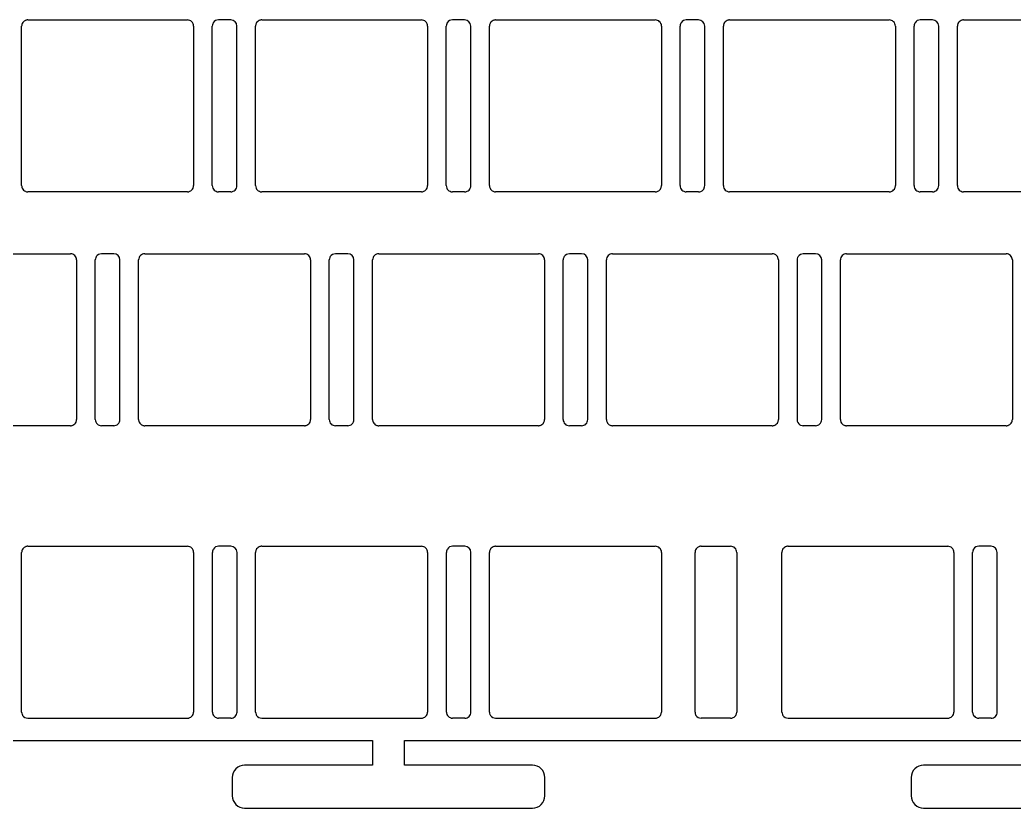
# Model space of a CAD drawing. Header units: millimetres. Extents: x -167 to 146, y -50 to 78.
# Drawn here: x -13 to 68, y -50 to 14.2 of the extents above; entities that cross this region are included whole.
import ezdxf

# ---------------------------------------------------------------- set-up
doc = ezdxf.new("R2010")
doc.units = ezdxf.units.MM
doc.layers.get('0').update_dxf_attribs({"linetype": 'CONTINUOUS'})

msp = doc.modelspace()

# ---------------------------------------------------------------- linework, layer by layer
for p, q in [((-12.327, 14.153), (0.673, 14.153)), ((1.027, 14.006), (1.027, 14.006)), ((6.723, 14.153), (19.723, 14.153)), ((20.077, 14.006), (20.077, 14.006)), ((25.773, 14.153), (38.773, 14.153)), ((39.127, 14.006), (39.127, 14.006)), ((44.823, 14.153), (57.823, 14.153)), ((58.177, 14.006), (58.177, 14.006)), ((63.873, 14.153), (76.873, 14.153)), ((-12.827, 0.653), (-12.827, 13.653)), ((1.173, 13.653), (1.173, 0.653)), ((2.698, 0.653), (2.698, 13.653)), ((4.698, 0.653), (4.698, 13.653)), ((6.223, 0.653), (6.223, 13.653)), ((20.223, 13.653), (20.223, 0.653)), ((21.748, 0.653), (21.748, 13.653)), ((23.748, 0.653), (23.748, 13.653)), ((25.273, 0.653), (25.273, 13.653)), ((39.273, 13.653), (39.273, 0.653)), ((40.798, 0.653), (40.798, 13.653)), ((42.798, 0.653), (42.798, 13.653)), ((44.323, 0.653), (44.323, 13.653)), ((58.323, 13.653), (58.323, 0.653)), ((59.848, 0.653), (59.848, 13.653)), ((61.848, 0.653), (61.848, 13.653)), ((63.373, 0.653), (63.373, 13.653)), ((0.673, 0.153), (-12.327, 0.153)), ((4.198, 0.153), (3.198, 0.153)), ((19.723, 0.153), (6.723, 0.153)), ((23.248, 0.153), (22.248, 0.153)), ((38.773, 0.153), (25.773, 0.153)), ((42.298, 0.153), (41.298, 0.153)), ((57.823, 0.153), (44.823, 0.153)), ((61.348, 0.153), (60.348, 0.153)), ((76.873, 0.153), (63.873, 0.153)), ((-21.852, -4.897), (-8.852, -4.897)), ((-8.498, -5.044), (-8.498, -5.044)), ((-8.352, -5.397), (-8.352, -18.397)), ((-6.827, -18.397), (-6.827, -5.397)), ((-4.827, -18.397), (-4.827, -5.397)), ((-3.302, -18.397), (-3.302, -5.397)), ((-2.802, -4.897), (10.198, -4.897)), ((10.552, -5.044), (10.552, -5.044)), ((10.698, -5.397), (10.698, -18.397)), ((12.223, -18.397), (12.223, -5.397)), ((14.223, -18.397), (14.223, -5.397)), ((15.748, -18.397), (15.748, -5.397)), ((16.248, -4.897), (29.248, -4.897)), ((29.602, -5.044), (29.602, -5.044)), ((29.748, -5.397), (29.748, -18.397)), ((31.273, -18.397), (31.273, -5.397)), ((33.273, -18.397), (33.273, -5.397)), ((34.798, -18.397), (34.798, -5.397)), ((35.298, -4.897), (48.298, -4.897)), ((48.652, -5.044), (48.652, -5.044)), ((48.798, -5.397), (48.798, -18.397)), ((50.323, -5.397), (50.323, -18.397)), ((52.323, -18.397), (52.323, -5.397)), ((53.848, -18.397), (53.848, -5.397)), ((54.348, -4.897), (67.348, -4.897)), ((67.702, -5.044), (67.702, -5.044)), ((67.848, -5.397), (67.848, -18.397)), ((-8.852, -18.897), (-21.852, -18.897)), ((-5.327, -18.897), (-6.327, -18.897)), ((10.198, -18.897), (-2.802, -18.897)), ((13.723, -18.897), (12.723, -18.897)), ((29.248, -18.897), (16.248, -18.897)), ((32.773, -18.897), (31.773, -18.897)), ((48.298, -18.897), (35.298, -18.897)), ((51.823, -18.897), (50.823, -18.897)), ((67.348, -18.897), (54.348, -18.897)), ((-12.327, -28.71), (0.673, -28.71)), ((1.027, -28.856), (1.027, -28.857)), ((6.723, -28.71), (19.723, -28.71)), ((20.077, -28.856), (20.077, -28.857)), ((25.773, -28.71), (38.773, -28.71)), ((39.127, -28.856), (39.127, -28.857)), ((42.507, -28.71), (44.907, -28.71)), ((49.586, -28.71), (62.586, -28.71)), ((62.939, -28.856), (62.939, -28.857)), ((-12.827, -42.21), (-12.827, -29.21)), ((1.173, -29.21), (1.173, -42.21)), ((2.711, -42.21), (2.711, -29.21)), ((4.711, -42.21), (4.711, -29.21)), ((6.223, -42.21), (6.223, -29.21)), ((20.223, -29.21), (20.223, -42.21)), ((21.761, -42.21), (21.761, -29.21)), ((23.761, -42.21), (23.761, -29.21)), ((25.273, -42.21), (25.273, -29.21)), ((39.273, -29.21), (39.273, -42.21)), ((42.007, -42.21), (42.007, -29.21)), ((45.407, -29.21), (45.407, -42.21)), ((49.086, -42.21), (49.086, -29.21)), ((63.086, -29.21), (63.086, -42.21)), ((64.611, -42.21), (64.611, -29.21)), ((66.611, -42.21), (66.611, -29.21)), ((-12.327, -42.71), (0.673, -42.71)), ((-12.327, -42.71), (-12.327, -42.71)), ((4.211, -42.71), (3.211, -42.71)), ((6.723, -42.71), (19.723, -42.71)), ((6.723, -42.71), (6.723, -42.71)), ((23.261, -42.71), (22.261, -42.71)), ((25.773, -42.71), (38.773, -42.71)), ((25.773, -42.71), (25.773, -42.71)), ((44.907, -42.71), (42.507, -42.71)), ((49.586, -42.71), (62.586, -42.71)), ((49.586, -42.71), (49.586, -42.71)), ((66.111, -42.71), (65.111, -42.71))]:
    msp.add_line(p, q)
for points in [[(-36.932, -44.536), (15.753, -44.536), (15.753, -46.536), (5.329, -46.536, 0.414214), (4.329, -47.536), (4.329, -49.036, 0.414214), (5.329, -50.036), (28.776, -50.036, 0.414214), (29.776, -49.036), (29.776, -47.536, 0.414214), (28.776, -46.536), (18.353, -46.536), (18.353, -44.536), (71.037, -44.536)], [(71.037, -46.536), (60.614, -46.536, 0.414214), (59.614, -47.536), (59.614, -49.036, 0.414214), (60.614, -50.036), (84.061, -50.036, 0.414214)]]:
    msp.add_lwpolyline(points, format="xyb")
for centre, radius, start, end in [((0.672, 13.652), 0.502, 22.54072, 44.92649), ((0.672, 13.652), 0.502, 21.66453, 22.54072), ((0.673, 13.653), 0.5, -0.00032, 21.6202), ((3.198, 13.653), 0.5, 158.06712, 179.9984), ((3.198, 13.653), 0.5, 157.49865, 158.06712), ((3.2, 13.651), 0.502, 147.16152, 157.46929), ((3.198, 13.653), 0.5, 89.99853, 147.12714), ((3.2, 13.651), 0.502, 147.15012, 147.16152), ((3.198, 13.653), 0.5, 89.98707, 89.99853), ((4.198, 13.653), 0.5, -0.00208, 89.99705), ((19.722, 13.652), 0.502, 22.54044, 44.92659), ((19.722, 13.652), 0.502, 21.70716, 22.54044), ((19.723, 13.653), 0.5, -0.00005, 21.66354), ((22.247, 13.653), 0.499, 157.48173, 180.01857), ((22.25, 13.651), 0.502, 147.16153, 157.46929), ((22.248, 13.653), 0.5, 89.99853, 147.12714), ((22.25, 13.651), 0.502, 147.15012, 147.16153), ((22.248, 13.653), 0.5, 89.98707, 89.99853), ((23.248, 13.653), 0.5, -0.00208, 89.99705), ((38.772, 13.652), 0.502, 22.54044, 44.92659), ((38.772, 13.652), 0.502, 21.70716, 22.54044), ((38.773, 13.653), 0.5, -0.00005, 21.66354), ((41.297, 13.653), 0.499, 157.48173, 180.01857), ((41.3, 13.651), 0.502, 147.16153, 157.46929), ((41.298, 13.653), 0.5, 89.99853, 147.12714), ((41.3, 13.651), 0.502, 147.15012, 147.16153), ((41.298, 13.653), 0.5, 89.98707, 89.99853), ((42.298, 13.653), 0.5, -0.00208, 89.99705), ((57.822, 13.652), 0.502, 22.54044, 44.92659), ((57.822, 13.652), 0.502, 21.70716, 22.54044), ((57.823, 13.653), 0.5, -0.00005, 21.66354), ((60.347, 13.653), 0.499, 157.48173, 180.01857), ((60.35, 13.651), 0.502, 147.16153, 157.46929), ((60.348, 13.653), 0.5, 89.99853, 147.12714), ((60.35, 13.651), 0.502, 147.15012, 147.16153), ((60.348, 13.653), 0.5, 89.98707, 89.99853), ((61.348, 13.653), 0.5, -0.00208, 89.99705), ((42.297, 0.654), 0.502, 315.0622, 337.45854), ((42.298, 0.653), 0.5, 337.49865, 338.06713), ((42.298, 0.653), 0.5, 338.06713, 359.9984), ((-8.853, -5.398), 0.502, 22.54044, 44.92659), ((-8.853, -5.398), 0.502, 21.70714, 22.54044), ((-8.852, -5.397), 0.5, -0.00005, 21.66352), ((-6.328, -5.397), 0.499, 157.48173, 180.01857), ((-6.325, -5.399), 0.502, 147.16153, 157.46929), ((-6.327, -5.397), 0.5, 89.99853, 147.12714), ((-6.325, -5.399), 0.502, 147.15012, 147.16153), ((-6.327, -5.397), 0.5, 89.98707, 89.99853), ((-5.327, -5.398), 0.5, 0.01361, 89.9807), ((10.197, -5.398), 0.502, 22.54044, 44.92659), ((10.197, -5.398), 0.502, 21.70714, 22.54044), ((10.198, -5.397), 0.5, -0.00005, 21.66352), ((12.723, -5.397), 0.5, 158.06712, 179.9984), ((12.723, -5.397), 0.5, 157.49865, 158.06712), ((12.725, -5.399), 0.502, 147.16152, 157.46929), ((12.723, -5.397), 0.5, 89.99853, 147.12714), ((12.725, -5.399), 0.502, 147.15012, 147.16152), ((12.723, -5.397), 0.5, 89.98707, 89.99853), ((13.723, -5.398), 0.5, 0.01361, 89.9807), ((29.247, -5.398), 0.502, 22.54044, 44.92659), ((29.247, -5.398), 0.502, 21.70714, 22.54044), ((29.248, -5.397), 0.5, -0.00005, 21.66352), ((31.772, -5.397), 0.499, 157.48173, 180.01857), ((31.775, -5.399), 0.502, 147.16153, 157.46929), ((31.773, -5.397), 0.5, 89.99853, 147.12714), ((31.775, -5.399), 0.502, 147.15012, 147.16153), ((31.773, -5.397), 0.5, 89.98707, 89.99853), ((32.773, -5.398), 0.5, 0.01361, 89.9807), ((48.297, -5.398), 0.502, 22.54044, 44.92659), ((48.297, -5.398), 0.502, 21.70714, 22.54044), ((48.298, -5.397), 0.5, -0.00005, 21.66352), ((50.822, -5.397), 0.499, 157.48173, 180.01857), ((50.825, -5.399), 0.502, 147.16153, 157.46929), ((50.823, -5.397), 0.5, 89.99853, 147.12714), ((50.825, -5.399), 0.502, 147.15012, 147.16153), ((50.823, -5.397), 0.5, 89.98707, 89.99853), ((51.823, -5.398), 0.5, 0.01361, 89.9807), ((67.347, -5.398), 0.502, 22.54044, 44.92659), ((67.347, -5.398), 0.502, 21.70714, 22.54044), ((67.348, -5.397), 0.5, -0.00005, 21.66352), ((50.823, -18.397), 0.5, 179.99852, 237.12714), ((50.823, -18.397), 0.5, 179.98706, 179.99852), ((50.824, -18.395), 0.502, 237.16154, 247.46927), ((50.824, -18.395), 0.502, 237.15014, 237.16154), ((50.823, -18.398), 0.499, 247.48173, 270.01857), ((0.672, -29.211), 0.502, 22.54044, 44.92659), ((0.672, -29.211), 0.502, 21.70716, 22.54044), ((0.673, -29.21), 0.5, -0.00005, 21.66354), ((3.21, -29.21), 0.499, 157.48176, 180.01856), ((3.213, -29.211), 0.502, 147.16159, 157.45775), ((3.211, -29.21), 0.5, 89.99852, 147.13861), ((3.211, -29.21), 0.5, 89.98706, 89.99852), ((4.21, -29.21), 0.5, 0.01361, 89.9807), ((19.722, -29.211), 0.502, 22.54044, 44.92659), ((19.722, -29.211), 0.502, 21.70716, 22.54044), ((19.723, -29.21), 0.5, -0.00005, 21.66354), ((22.26, -29.21), 0.499, 157.48176, 180.01856), ((22.263, -29.211), 0.502, 147.16159, 157.45775), ((22.261, -29.21), 0.5, 89.99852, 147.13861), ((22.261, -29.21), 0.5, 89.98706, 89.99852), ((23.26, -29.21), 0.5, 0.01361, 89.9807), ((38.772, -29.211), 0.502, 22.54044, 44.92659), ((38.772, -29.211), 0.502, 21.70716, 22.54044), ((38.773, -29.21), 0.5, -0.00005, 21.66354), ((62.584, -29.211), 0.502, 22.54044, 44.92659), ((62.584, -29.211), 0.502, 21.70716, 22.54044), ((62.586, -29.21), 0.5, -0.00005, 21.66354), ((65.11, -29.21), 0.499, 157.48176, 180.01856), ((65.113, -29.211), 0.502, 147.16159, 157.45775), ((65.111, -29.21), 0.5, 89.99852, 147.13861), ((65.111, -29.21), 0.5, 89.98706, 89.99852), ((66.11, -29.21), 0.5, 0.01361, 89.9807), ((-12.328, -42.21), 0.499, 179.98142, 202.50682), ((-12.325, -42.209), 0.502, 202.53034, 212.77516), ((-12.327, -42.21), 0.5, 212.80896, 269.99004), ((-12.327, -42.21), 0.5, 212.79751, 212.80896), ((6.722, -42.21), 0.499, 179.98142, 202.50682), ((6.725, -42.209), 0.502, 202.53034, 212.77516), ((6.723, -42.21), 0.5, 212.80896, 269.99004), ((6.723, -42.21), 0.5, 212.79751, 212.80896), ((25.772, -42.21), 0.499, 179.98142, 202.50682), ((25.775, -42.209), 0.502, 202.53034, 212.77516), ((25.773, -42.21), 0.5, 212.80896, 269.99004), ((25.773, -42.21), 0.5, 212.79751, 212.80896), ((42.507, -42.21), 0.5, 212.84383, 269.99005), ((42.507, -42.21), 0.5, 269.99005, 270.00151), ((49.585, -42.21), 0.499, 179.98142, 202.50682), ((49.588, -42.209), 0.502, 202.53034, 212.77516), ((49.586, -42.21), 0.5, 212.80896, 269.99004), ((49.586, -42.21), 0.5, 212.79751, 212.80896)]:
    msp.add_arc(centre, radius, start, end)
for centre, major_axis, ratio, start_param, end_param in [((0.715, 13.752), (-0.413, 0.173), 0.875966, 4.273687, 5.157863), ((19.765, 13.752), (-0.413, 0.173), 0.875966, 4.273687, 5.157863), ((38.815, 13.752), (-0.413, 0.173), 0.875966, 4.273687, 5.157863), ((57.865, 13.752), (-0.413, 0.173), 0.875966, 4.273687, 5.157863), ((42.34, 0.553), (-0.413, -0.173), 0.875968, 1.125324, 2.00927), ((-8.81, -5.298), (-0.413, 0.173), 0.875966, 4.273687, 5.157863), ((10.24, -5.298), (-0.413, 0.173), 0.875966, 4.273687, 5.157863), ((29.29, -5.298), (-0.413, 0.173), 0.875966, 4.273687, 5.157863), ((48.34, -5.298), (-0.413, 0.173), 0.875966, 4.273687, 5.157863), ((67.39, -5.298), (-0.413, 0.173), 0.875966, 4.273687, 5.157863), ((0.715, -29.111), (-0.413, 0.173), 0.875966, 4.273687, 5.157863), ((19.765, -29.111), (-0.413, 0.173), 0.875966, 4.273687, 5.157863), ((38.815, -29.111), (-0.413, 0.173), 0.875966, 4.273687, 5.157863), ((62.627, -29.111), (-0.413, 0.173), 0.875966, 4.273687, 5.157863)]:
    msp.add_ellipse(centre, major_axis=major_axis, ratio=ratio, start_param=start_param, end_param=end_param)
for points, knots in [([(-12.327, 14.153), (-12.361, 14.153), (-12.395, 14.149), (-12.462, 14.135), (-12.495, 14.125), (-12.591, 14.083), (-12.644, 14.043), (-12.727, 13.959), (-12.762, 13.906), (-12.8, 13.818), (-12.81, 13.786), (-12.823, 13.72), (-12.827, 13.686), (-12.827, 13.653)], [0, 0, 0, 0, 0.01027009, 0.01027009, 0.02053614, 0.02053614, 0.04201604, 0.04201604, 0.06606372, 0.06606372, 0.07896035, 0.07896035, 0.09191855, 0.09191855, 0.09191855, 0.09191855]), ([(4.198, 14.153), (3.897, 14.153), (3.595, 14.153), (3.257, 14.153), (3.226, 14.153), (3.198, 14.153)], [0, 0, 0, 0, 0.090425, 0.090425, 0.101455, 0.101455, 0.101455, 0.101455]), ([(6.723, 14.153), (6.689, 14.153), (6.655, 14.149), (6.588, 14.135), (6.555, 14.125), (6.459, 14.083), (6.406, 14.043), (6.323, 13.959), (6.288, 13.906), (6.25, 13.818), (6.24, 13.786), (6.227, 13.72), (6.223, 13.686), (6.223, 13.653)], [0, 0, 0, 0, 0.01027009, 0.01027009, 0.02053614, 0.02053614, 0.04201604, 0.04201604, 0.06606372, 0.06606372, 0.07896035, 0.07896035, 0.09191855, 0.09191855, 0.09191855, 0.09191855]), ([(23.248, 14.153), (22.947, 14.153), (22.645, 14.153), (22.307, 14.153), (22.276, 14.153), (22.248, 14.153)], [0, 0, 0, 0, 0.0904295, 0.0904295, 0.1014512, 0.1014512, 0.1014512, 0.1014512]), ([(25.773, 14.153), (25.739, 14.153), (25.705, 14.149), (25.638, 14.135), (25.605, 14.125), (25.509, 14.083), (25.456, 14.043), (25.373, 13.959), (25.338, 13.906), (25.3, 13.818), (25.29, 13.786), (25.277, 13.72), (25.273, 13.686), (25.273, 13.653)], [0, 0, 0, 0, 0.01027009, 0.01027009, 0.02053614, 0.02053614, 0.04201604, 0.04201604, 0.06606372, 0.06606372, 0.07896035, 0.07896035, 0.09191855, 0.09191855, 0.09191855, 0.09191855]), ([(42.298, 14.153), (41.997, 14.153), (41.695, 14.153), (41.357, 14.153), (41.326, 14.153), (41.298, 14.153)], [0, 0, 0, 0, 0.0904295, 0.0904295, 0.1014512, 0.1014512, 0.1014512, 0.1014512]), ([(44.823, 14.153), (44.789, 14.153), (44.755, 14.149), (44.688, 14.135), (44.655, 14.125), (44.559, 14.083), (44.506, 14.043), (44.423, 13.959), (44.388, 13.906), (44.35, 13.818), (44.34, 13.786), (44.327, 13.72), (44.323, 13.686), (44.323, 13.653)], [0, 0, 0, 0, 0.01027009, 0.01027009, 0.02053614, 0.02053614, 0.04201604, 0.04201604, 0.06606372, 0.06606372, 0.07896035, 0.07896035, 0.09191855, 0.09191855, 0.09191855, 0.09191855]), ([(61.348, 14.153), (61.047, 14.153), (60.745, 14.153), (60.407, 14.153), (60.376, 14.153), (60.348, 14.153)], [0, 0, 0, 0, 0.0904295, 0.0904295, 0.1014512, 0.1014512, 0.1014512, 0.1014512]), ([(63.873, 14.153), (63.839, 14.153), (63.805, 14.149), (63.738, 14.135), (63.705, 14.125), (63.609, 14.083), (63.556, 14.043), (63.473, 13.959), (63.438, 13.906), (63.4, 13.818), (63.39, 13.786), (63.377, 13.72), (63.373, 13.686), (63.373, 13.653)], [0, 0, 0, 0, 0.01027009, 0.01027009, 0.02053614, 0.02053614, 0.04201604, 0.04201604, 0.06606372, 0.06606372, 0.07896035, 0.07896035, 0.09191855, 0.09191855, 0.09191855, 0.09191855]), ([(-12.827, 0.653), (-12.827, 0.618), (-12.823, 0.584), (-12.809, 0.517), (-12.799, 0.485), (-12.757, 0.388), (-12.718, 0.336), (-12.633, 0.253), (-12.58, 0.218), (-12.492, 0.18), (-12.46, 0.17), (-12.394, 0.156), (-12.361, 0.153), (-12.327, 0.153)], [0, 0, 0, 0, 0.01027008, 0.01027008, 0.02053614, 0.02053614, 0.04201601, 0.04201601, 0.06606367, 0.06606367, 0.07896028, 0.07896028, 0.09191847, 0.09191847, 0.09191847, 0.09191847]), ([(0.673, 0.153), (0.707, 0.153), (0.741, 0.156), (0.808, 0.17), (0.841, 0.18), (0.937, 0.222), (0.99, 0.262), (1.073, 0.346), (1.108, 0.399), (1.146, 0.487), (1.156, 0.519), (1.17, 0.585), (1.173, 0.619), (1.173, 0.653)], [0, 0, 0, 0, 0.01027007, 0.01027007, 0.02053614, 0.02053614, 0.04201604, 0.04201604, 0.06606376, 0.06606376, 0.07896042, 0.07896042, 0.09191864, 0.09191864, 0.09191864, 0.09191864]), ([(2.698, 0.653), (2.698, 0.521), (2.752, 0.391), (2.845, 0.299), (2.845, 0.299), (2.891, 0.253), (2.946, 0.216), (3.007, 0.191), (3.007, 0.191), (3.067, 0.166), (3.132, 0.153), (3.198, 0.153)], [-6900.907008, -6900.907008, -6900.907008, -6900.907008, -6900.5042599, -6900.5042599, -6900.5041569, -6900.5041569, -6900.3068311, -6900.3068311, -6900.3067306, -6900.3067306, -6900.1091154, -6900.1091154, -6900.1091154, -6900.1091154]), ([(4.198, 0.153), (4.33, 0.153), (4.46, 0.207), (4.552, 0.299), (4.552, 0.299), (4.598, 0.345), (4.635, 0.401), (4.66, 0.461), (4.66, 0.461), (4.685, 0.522), (4.698, 0.587), (4.698, 0.653)], [-6899.1091218, -6899.1091218, -6899.1091218, -6899.1091218, -6898.7063737, -6898.7063737, -6898.7062708, -6898.7062708, -6898.5089449, -6898.5089449, -6898.5088445, -6898.5088445, -6898.3112292, -6898.3112292, -6898.3112292, -6898.3112292]), ([(6.223, 0.653), (6.223, 0.587), (6.236, 0.522), (6.261, 0.461), (6.261, 0.461), (6.286, 0.401), (6.323, 0.345), (6.369, 0.299), (6.369, 0.299), (6.462, 0.207), (6.591, 0.153), (6.723, 0.153)], [-2370.9976308, -2370.9976308, -2370.9976308, -2370.9976308, -2370.800114, -2370.800114, -2370.8000135, -2370.8000135, -2370.6026858, -2370.6026858, -2370.6025849, -2370.6025849, -2370.1997389, -2370.1997389, -2370.1997389, -2370.1997389]), ([(19.723, 0.153), (19.757, 0.153), (19.791, 0.156), (19.858, 0.17), (19.891, 0.18), (19.987, 0.222), (20.04, 0.262), (20.123, 0.346), (20.158, 0.399), (20.196, 0.487), (20.206, 0.519), (20.22, 0.585), (20.223, 0.619), (20.223, 0.653)], [0, 0, 0, 0, 0.01027007, 0.01027007, 0.02053614, 0.02053614, 0.04201604, 0.04201604, 0.06606376, 0.06606376, 0.07896042, 0.07896042, 0.09191865, 0.09191865, 0.09191865, 0.09191865]), ([(21.748, 0.653), (21.748, 0.521), (21.802, 0.391), (21.895, 0.299), (21.895, 0.299), (21.941, 0.253), (21.996, 0.216), (22.057, 0.191), (22.057, 0.191), (22.117, 0.166), (22.182, 0.153), (22.248, 0.153)], [-6869.7355336, -6869.7355336, -6869.7355336, -6869.7355336, -6869.3327855, -6869.3327855, -6869.3326825, -6869.3326825, -6869.1353567, -6869.1353567, -6869.1352562, -6869.1352562, -6868.9376409, -6868.9376409, -6868.9376409, -6868.9376409]), ([(23.248, 0.153), (23.38, 0.153), (23.51, 0.207), (23.602, 0.299), (23.602, 0.299), (23.648, 0.345), (23.685, 0.401), (23.71, 0.461), (23.71, 0.461), (23.735, 0.522), (23.748, 0.587), (23.748, 0.653)], [-6867.9376474, -6867.9376474, -6867.9376474, -6867.9376474, -6867.5348993, -6867.5348993, -6867.5347963, -6867.5347963, -6867.3374705, -6867.3374705, -6867.3373701, -6867.3373701, -6867.1397548, -6867.1397548, -6867.1397548, -6867.1397548]), ([(25.273, 0.653), (25.273, 0.618), (25.277, 0.584), (25.291, 0.517), (25.301, 0.485), (25.343, 0.388), (25.382, 0.336), (25.467, 0.253), (25.52, 0.218), (25.608, 0.18), (25.64, 0.17), (25.706, 0.156), (25.739, 0.153), (25.773, 0.153)], [0, 0, 0, 0, 0.01027008, 0.01027008, 0.02053614, 0.02053614, 0.04201601, 0.04201601, 0.06606367, 0.06606367, 0.07896028, 0.07896028, 0.09191847, 0.09191847, 0.09191847, 0.09191847]), ([(38.773, 0.153), (38.807, 0.153), (38.841, 0.156), (38.908, 0.17), (38.941, 0.18), (39.037, 0.222), (39.09, 0.262), (39.173, 0.346), (39.208, 0.399), (39.246, 0.487), (39.256, 0.519), (39.27, 0.585), (39.273, 0.619), (39.273, 0.653)], [0, 0, 0, 0, 0.01027007, 0.01027007, 0.02053614, 0.02053614, 0.04201604, 0.04201604, 0.06606376, 0.06606376, 0.07896042, 0.07896042, 0.09191865, 0.09191865, 0.09191865, 0.09191865]), ([(40.798, 0.653), (40.798, 0.521), (40.852, 0.391), (40.945, 0.299), (40.945, 0.299), (40.991, 0.253), (41.046, 0.216), (41.107, 0.191), (41.107, 0.191), (41.167, 0.166), (41.232, 0.153), (41.298, 0.153)], [-6838.5640592, -6838.5640592, -6838.5640592, -6838.5640592, -6838.161311, -6838.161311, -6838.1612081, -6838.1612081, -6837.9638822, -6837.9638822, -6837.9637818, -6837.9637818, -6837.7661665, -6837.7661665, -6837.7661665, -6837.7661665]), ([(44.323, 0.653), (44.323, 0.587), (44.336, 0.522), (44.361, 0.461), (44.361, 0.461), (44.386, 0.401), (44.423, 0.345), (44.469, 0.299), (44.469, 0.299), (44.562, 0.207), (44.691, 0.153), (44.823, 0.153)], [-2260.6169889, -2260.6169889, -2260.6169889, -2260.6169889, -2260.4194721, -2260.4194721, -2260.4193716, -2260.4193716, -2260.2220439, -2260.2220439, -2260.221943, -2260.221943, -2259.819097, -2259.819097, -2259.819097, -2259.819097]), ([(57.823, 0.153), (57.857, 0.153), (57.891, 0.156), (57.958, 0.17), (57.991, 0.18), (58.087, 0.222), (58.14, 0.262), (58.223, 0.346), (58.258, 0.399), (58.296, 0.487), (58.306, 0.519), (58.32, 0.585), (58.323, 0.619), (58.323, 0.653)], [0, 0, 0, 0, 0.01027007, 0.01027007, 0.02053614, 0.02053614, 0.04201604, 0.04201604, 0.06606376, 0.06606376, 0.07896042, 0.07896042, 0.09191865, 0.09191865, 0.09191865, 0.09191865]), ([(59.848, 0.653), (59.848, 0.521), (59.902, 0.391), (59.995, 0.299), (59.995, 0.299), (60.041, 0.253), (60.096, 0.216), (60.157, 0.191), (60.157, 0.191), (60.217, 0.166), (60.282, 0.153), (60.348, 0.153)], [-6807.3910935, -6807.3910935, -6807.3910935, -6807.3910935, -6806.9883454, -6806.9883454, -6806.9882425, -6806.9882425, -6806.7909166, -6806.7909166, -6806.7908162, -6806.7908162, -6806.5932009, -6806.5932009, -6806.5932009, -6806.5932009]), ([(61.348, 0.153), (61.48, 0.153), (61.61, 0.207), (61.702, 0.299), (61.702, 0.299), (61.748, 0.345), (61.785, 0.401), (61.81, 0.461), (61.81, 0.461), (61.835, 0.522), (61.848, 0.587), (61.848, 0.653)], [-6805.5932074, -6805.5932074, -6805.5932074, -6805.5932074, -6805.1904593, -6805.1904593, -6805.1903563, -6805.1903563, -6804.9930305, -6804.9930305, -6804.99293, -6804.99293, -6804.7953147, -6804.7953147, -6804.7953147, -6804.7953147]), ([(63.373, 0.653), (63.373, 0.587), (63.386, 0.522), (63.411, 0.461), (63.411, 0.461), (63.436, 0.401), (63.473, 0.345), (63.519, 0.299), (63.519, 0.299), (63.612, 0.207), (63.741, 0.153), (63.873, 0.153)], [-2205.426668, -2205.426668, -2205.426668, -2205.426668, -2205.2291512, -2205.2291512, -2205.2290506, -2205.2290506, -2205.031723, -2205.031723, -2205.031622, -2205.031622, -2204.6287761, -2204.6287761, -2204.6287761, -2204.6287761]), ([(-5.327, -4.897), (-5.628, -4.897), (-5.93, -4.897), (-6.268, -4.897), (-6.299, -4.897), (-6.327, -4.897)], [0, 0, 0, 0, 0.0904295, 0.0904295, 0.1014512, 0.1014512, 0.1014512, 0.1014512]), ([(-2.802, -4.897), (-2.868, -4.897), (-2.933, -4.91), (-2.993, -4.935), (-2.993, -4.935), (-3.054, -4.961), (-3.109, -4.998), (-3.155, -5.044), (-3.155, -5.044), (-3.248, -5.136), (-3.302, -5.265), (-3.302, -5.397)], [-1684.1310214, -1684.1310214, -1684.1310214, -1684.1310214, -1683.9335069, -1683.9335069, -1683.9334063, -1683.9334063, -1683.7360787, -1683.7360787, -1683.7359777, -1683.7359777, -1683.3331318, -1683.3331318, -1683.3331318, -1683.3331318]), ([(13.723, -4.897), (13.422, -4.897), (13.12, -4.897), (12.782, -4.897), (12.751, -4.897), (12.723, -4.897)], [0, 0, 0, 0, 0.090425, 0.090425, 0.101455, 0.101455, 0.101455, 0.101455]), ([(16.248, -4.897), (16.182, -4.897), (16.117, -4.91), (16.057, -4.935), (16.057, -4.935), (15.996, -4.961), (15.941, -4.998), (15.895, -5.044), (15.895, -5.044), (15.802, -5.136), (15.748, -5.265), (15.748, -5.397)], [-1628.9407004, -1628.9407004, -1628.9407004, -1628.9407004, -1628.743186, -1628.743186, -1628.7430854, -1628.7430854, -1628.5457577, -1628.5457577, -1628.5456568, -1628.5456568, -1628.1428108, -1628.1428108, -1628.1428108, -1628.1428108]), ([(32.773, -4.897), (32.472, -4.897), (32.17, -4.897), (31.832, -4.897), (31.801, -4.897), (31.773, -4.897)], [0, 0, 0, 0, 0.0904295, 0.0904295, 0.1014512, 0.1014512, 0.1014512, 0.1014512]), ([(35.298, -4.897), (35.232, -4.897), (35.167, -4.91), (35.107, -4.935), (35.107, -4.935), (35.046, -4.961), (34.991, -4.998), (34.945, -5.044), (34.945, -5.044), (34.852, -5.136), (34.798, -5.265), (34.798, -5.397)], [-1573.7503795, -1573.7503795, -1573.7503795, -1573.7503795, -1573.552865, -1573.552865, -1573.5527644, -1573.5527644, -1573.3554368, -1573.3554368, -1573.3553359, -1573.3553359, -1572.9524899, -1572.9524899, -1572.9524899, -1572.9524899]), ([(51.823, -4.897), (51.522, -4.897), (51.22, -4.897), (50.882, -4.897), (50.851, -4.897), (50.823, -4.897)], [0, 0, 0, 0, 0.0904295, 0.0904295, 0.1014512, 0.1014512, 0.1014512, 0.1014512]), ([(54.348, -4.897), (54.282, -4.897), (54.217, -4.91), (54.157, -4.935), (54.157, -4.935), (54.096, -4.961), (54.041, -4.998), (53.995, -5.044), (53.995, -5.044), (53.902, -5.136), (53.848, -5.265), (53.848, -5.397)], [-1518.5600585, -1518.5600585, -1518.5600585, -1518.5600585, -1518.3625441, -1518.3625441, -1518.3624435, -1518.3624435, -1518.1651158, -1518.1651158, -1518.1650149, -1518.1650149, -1517.7621689, -1517.7621689, -1517.7621689, -1517.7621689]), ([(-8.852, -18.897), (-8.818, -18.897), (-8.784, -18.894), (-8.717, -18.88), (-8.684, -18.87), (-8.588, -18.828), (-8.535, -18.788), (-8.452, -18.704), (-8.417, -18.651), (-8.379, -18.563), (-8.369, -18.531), (-8.355, -18.465), (-8.352, -18.431), (-8.352, -18.397)], [0, 0, 0, 0, 0.01027007, 0.01027007, 0.02053613, 0.02053613, 0.04201603, 0.04201603, 0.06606374, 0.06606374, 0.07896039, 0.07896039, 0.09191861, 0.09191861, 0.09191861, 0.09191861]), ([(-6.827, -18.397), (-6.827, -18.529), (-6.773, -18.659), (-6.68, -18.751), (-6.68, -18.751), (-6.634, -18.797), (-6.579, -18.834), (-6.518, -18.859), (-6.518, -18.859), (-6.458, -18.884), (-6.393, -18.897), (-6.327, -18.897)], [-7150.27433, -7150.27433, -7150.27433, -7150.27433, -7149.8715819, -7149.8715819, -7149.871479, -7149.871479, -7149.6741531, -7149.6741531, -7149.6740527, -7149.6740527, -7149.4764374, -7149.4764374, -7149.4764374, -7149.4764374]), ([(-5.327, -18.897), (-5.195, -18.897), (-5.065, -18.843), (-4.973, -18.751), (-4.973, -18.751), (-4.927, -18.705), (-4.89, -18.649), (-4.865, -18.589), (-4.865, -18.589), (-4.84, -18.528), (-4.827, -18.463), (-4.827, -18.397)], [-7148.4764439, -7148.4764439, -7148.4764439, -7148.4764439, -7148.0736958, -7148.0736958, -7148.0735928, -7148.0735928, -7147.876267, -7147.876267, -7147.8761665, -7147.8761665, -7147.6785512, -7147.6785512, -7147.6785512, -7147.6785512]), ([(-3.302, -18.397), (-3.302, -18.432), (-3.298, -18.466), (-3.284, -18.533), (-3.274, -18.565), (-3.232, -18.662), (-3.193, -18.714), (-3.108, -18.797), (-3.055, -18.832), (-2.967, -18.87), (-2.935, -18.88), (-2.869, -18.894), (-2.836, -18.897), (-2.802, -18.897)], [0, 0, 0, 0, 0.01027008, 0.01027008, 0.02053614, 0.02053614, 0.04201602, 0.04201602, 0.06606369, 0.06606369, 0.07896032, 0.07896032, 0.09191852, 0.09191852, 0.09191852, 0.09191852]), ([(10.198, -18.897), (10.232, -18.897), (10.266, -18.894), (10.333, -18.88), (10.366, -18.87), (10.462, -18.828), (10.515, -18.788), (10.598, -18.704), (10.633, -18.651), (10.671, -18.563), (10.681, -18.531), (10.695, -18.465), (10.698, -18.431), (10.698, -18.397)], [0, 0, 0, 0, 0.01027007, 0.01027007, 0.02053613, 0.02053613, 0.04201603, 0.04201603, 0.06606374, 0.06606374, 0.07896039, 0.07896039, 0.09191861, 0.09191861, 0.09191861, 0.09191861]), ([(12.223, -18.397), (12.223, -18.529), (12.277, -18.659), (12.37, -18.751), (12.37, -18.751), (12.416, -18.797), (12.471, -18.834), (12.532, -18.859), (12.532, -18.859), (12.592, -18.884), (12.657, -18.897), (12.723, -18.897)], [-7181.4443133, -7181.4443133, -7181.4443133, -7181.4443133, -7181.0415652, -7181.0415652, -7181.0414622, -7181.0414622, -7180.8441364, -7180.8441364, -7180.8440359, -7180.8440359, -7180.6464206, -7180.6464206, -7180.6464206, -7180.6464206]), ([(13.723, -18.897), (13.855, -18.897), (13.985, -18.843), (14.077, -18.751), (14.077, -18.751), (14.123, -18.705), (14.16, -18.649), (14.185, -18.589), (14.185, -18.589), (14.21, -18.528), (14.223, -18.463), (14.223, -18.397)], [-7179.6464271, -7179.6464271, -7179.6464271, -7179.6464271, -7179.243679, -7179.243679, -7179.243576, -7179.243576, -7179.0462502, -7179.0462502, -7179.0461498, -7179.0461498, -7178.8485345, -7178.8485345, -7178.8485345, -7178.8485345]), ([(15.748, -18.397), (15.748, -18.432), (15.752, -18.466), (15.766, -18.533), (15.776, -18.565), (15.818, -18.662), (15.857, -18.714), (15.942, -18.797), (15.995, -18.832), (16.083, -18.87), (16.115, -18.88), (16.181, -18.894), (16.214, -18.897), (16.248, -18.897)], [0, 0, 0, 0, 0.01027008, 0.01027008, 0.02053614, 0.02053614, 0.04201602, 0.04201602, 0.06606369, 0.06606369, 0.07896032, 0.07896032, 0.09191852, 0.09191852, 0.09191852, 0.09191852]), ([(29.248, -18.897), (29.282, -18.897), (29.316, -18.894), (29.383, -18.88), (29.416, -18.87), (29.512, -18.828), (29.565, -18.788), (29.648, -18.704), (29.683, -18.651), (29.721, -18.563), (29.731, -18.531), (29.745, -18.465), (29.748, -18.431), (29.748, -18.397)], [0, 0, 0, 0, 0.01027007, 0.01027007, 0.02053613, 0.02053613, 0.04201603, 0.04201603, 0.06606374, 0.06606374, 0.07896039, 0.07896039, 0.09191861, 0.09191861, 0.09191861, 0.09191861]), ([(31.273, -18.397), (31.273, -18.529), (31.327, -18.659), (31.42, -18.751), (31.42, -18.751), (31.466, -18.797), (31.521, -18.834), (31.582, -18.859), (31.582, -18.859), (31.642, -18.884), (31.707, -18.897), (31.773, -18.897)], [-7212.6157878, -7212.6157878, -7212.6157878, -7212.6157878, -7212.2130397, -7212.2130397, -7212.2129368, -7212.2129368, -7212.0156109, -7212.0156109, -7212.0155105, -7212.0155105, -7211.8178952, -7211.8178952, -7211.8178952, -7211.8178952]), ([(32.773, -18.897), (32.905, -18.897), (33.035, -18.843), (33.127, -18.751), (33.127, -18.751), (33.173, -18.705), (33.21, -18.649), (33.235, -18.589), (33.235, -18.589), (33.26, -18.528), (33.273, -18.463), (33.273, -18.397)], [-7210.8179017, -7210.8179017, -7210.8179017, -7210.8179017, -7210.4151536, -7210.4151536, -7210.4150506, -7210.4150506, -7210.2177248, -7210.2177248, -7210.2176243, -7210.2176243, -7210.020009, -7210.020009, -7210.020009, -7210.020009]), ([(34.798, -18.397), (34.798, -18.432), (34.802, -18.466), (34.816, -18.533), (34.826, -18.565), (34.868, -18.662), (34.907, -18.714), (34.992, -18.797), (35.045, -18.832), (35.133, -18.87), (35.165, -18.88), (35.231, -18.894), (35.264, -18.897), (35.298, -18.897)], [0, 0, 0, 0, 0.01027008, 0.01027008, 0.02053614, 0.02053614, 0.04201602, 0.04201602, 0.06606369, 0.06606369, 0.07896032, 0.07896032, 0.09191852, 0.09191852, 0.09191852, 0.09191852]), ([(48.298, -18.897), (48.332, -18.897), (48.366, -18.894), (48.433, -18.88), (48.466, -18.87), (48.562, -18.828), (48.615, -18.788), (48.698, -18.704), (48.733, -18.651), (48.771, -18.563), (48.781, -18.531), (48.795, -18.465), (48.798, -18.431), (48.798, -18.397)], [0, 0, 0, 0, 0.01027007, 0.01027007, 0.02053613, 0.02053613, 0.04201603, 0.04201603, 0.06606374, 0.06606374, 0.07896039, 0.07896039, 0.09191861, 0.09191861, 0.09191861, 0.09191861]), ([(51.823, -18.897), (51.955, -18.897), (52.085, -18.843), (52.177, -18.751), (52.177, -18.751), (52.223, -18.705), (52.26, -18.649), (52.285, -18.589), (52.285, -18.589), (52.31, -18.528), (52.323, -18.463), (52.323, -18.397)], [-7241.9878849, -7241.9878849, -7241.9878849, -7241.9878849, -7241.5851368, -7241.5851368, -7241.5850338, -7241.5850338, -7241.387708, -7241.387708, -7241.3876076, -7241.3876076, -7241.1899923, -7241.1899923, -7241.1899923, -7241.1899923]), ([(53.848, -18.397), (53.848, -18.432), (53.852, -18.466), (53.866, -18.533), (53.876, -18.565), (53.918, -18.662), (53.957, -18.714), (54.042, -18.797), (54.095, -18.832), (54.183, -18.87), (54.215, -18.88), (54.281, -18.894), (54.314, -18.897), (54.348, -18.897)], [0, 0, 0, 0, 0.01027008, 0.01027008, 0.02053614, 0.02053614, 0.04201602, 0.04201602, 0.06606369, 0.06606369, 0.07896032, 0.07896032, 0.09191852, 0.09191852, 0.09191852, 0.09191852]), ([(67.348, -18.897), (67.382, -18.897), (67.416, -18.894), (67.483, -18.88), (67.516, -18.87), (67.612, -18.828), (67.665, -18.788), (67.748, -18.704), (67.783, -18.651), (67.821, -18.563), (67.831, -18.531), (67.845, -18.465), (67.848, -18.431), (67.848, -18.397)], [0, 0, 0, 0, 0.01027007, 0.01027007, 0.02053613, 0.02053613, 0.04201603, 0.04201603, 0.06606374, 0.06606374, 0.07896039, 0.07896039, 0.09191861, 0.09191861, 0.09191861, 0.09191861]), ([(-12.327, -28.71), (-12.361, -28.71), (-12.395, -28.713), (-12.462, -28.727), (-12.495, -28.738), (-12.591, -28.78), (-12.644, -28.819), (-12.727, -28.903), (-12.762, -28.956), (-12.8, -29.045), (-12.81, -29.077), (-12.823, -29.143), (-12.827, -29.176), (-12.827, -29.21)], [0, 0, 0, 0, 0.01027009, 0.01027009, 0.02053614, 0.02053614, 0.04201605, 0.04201605, 0.06606377, 0.06606377, 0.07896043, 0.07896043, 0.09191865, 0.09191865, 0.09191865, 0.09191865]), ([(4.211, -28.71), (3.909, -28.71), (3.608, -28.71), (3.27, -28.71), (3.239, -28.71), (3.211, -28.71)], [0, 0, 0, 0, 0.0904295, 0.0904295, 0.1014512, 0.1014512, 0.1014512, 0.1014512]), ([(6.723, -28.71), (6.689, -28.71), (6.655, -28.713), (6.588, -28.727), (6.555, -28.738), (6.459, -28.78), (6.406, -28.819), (6.323, -28.903), (6.288, -28.956), (6.25, -29.045), (6.24, -29.077), (6.227, -29.143), (6.223, -29.176), (6.223, -29.21)], [0, 0, 0, 0, 0.01027009, 0.01027009, 0.02053614, 0.02053614, 0.04201605, 0.04201605, 0.06606377, 0.06606377, 0.07896043, 0.07896043, 0.09191865, 0.09191865, 0.09191865, 0.09191865]), ([(23.261, -28.71), (22.959, -28.71), (22.658, -28.71), (22.32, -28.71), (22.289, -28.71), (22.261, -28.71)], [0, 0, 0, 0, 0.0904295, 0.0904295, 0.1014512, 0.1014512, 0.1014512, 0.1014512]), ([(25.773, -28.71), (25.739, -28.71), (25.705, -28.713), (25.638, -28.727), (25.605, -28.738), (25.509, -28.78), (25.456, -28.819), (25.373, -28.903), (25.338, -28.956), (25.3, -29.045), (25.29, -29.077), (25.277, -29.143), (25.273, -29.176), (25.273, -29.21)], [0, 0, 0, 0, 0.01027009, 0.01027009, 0.02053614, 0.02053614, 0.04201605, 0.04201605, 0.06606377, 0.06606377, 0.07896043, 0.07896043, 0.09191865, 0.09191865, 0.09191865, 0.09191865]), ([(42.507, -28.71), (42.472, -28.71), (42.438, -28.713), (42.371, -28.727), (42.339, -28.738), (42.242, -28.78), (42.19, -28.819), (42.107, -28.903), (42.072, -28.956), (42.034, -29.045), (42.024, -29.077), (42.01, -29.143), (42.007, -29.176), (42.007, -29.21)], [0, 0, 0, 0, 0.01027009, 0.01027009, 0.02053614, 0.02053614, 0.04201605, 0.04201605, 0.06606377, 0.06606377, 0.07896043, 0.07896043, 0.09191865, 0.09191865, 0.09191865, 0.09191865]), ([(45.407, -29.21), (45.407, -29.144), (45.394, -29.079), (45.369, -29.019), (45.369, -29.019), (45.344, -28.958), (45.307, -28.903), (45.261, -28.857), (45.261, -28.857), (45.168, -28.764), (45.039, -28.71), (44.907, -28.71)], [-5630.2343358, -5630.2343358, -5630.2343358, -5630.2343358, -5630.0368201, -5630.0368201, -5630.0367195, -5630.0367195, -5629.839396, -5629.839396, -5629.8392951, -5629.8392951, -5629.4364491, -5629.4364491, -5629.4364491, -5629.4364491]), ([(49.586, -28.71), (49.551, -28.71), (49.517, -28.713), (49.45, -28.727), (49.418, -28.738), (49.321, -28.78), (49.269, -28.819), (49.186, -28.903), (49.151, -28.956), (49.113, -29.045), (49.103, -29.077), (49.089, -29.143), (49.086, -29.176), (49.086, -29.21)], [0, 0, 0, 0, 0.01027009, 0.01027009, 0.02053614, 0.02053614, 0.04201605, 0.04201605, 0.06606377, 0.06606377, 0.07896043, 0.07896043, 0.09191865, 0.09191865, 0.09191865, 0.09191865]), ([(66.111, -28.71), (65.809, -28.71), (65.508, -28.71), (65.17, -28.71), (65.139, -28.71), (65.111, -28.71)], [0, 0, 0, 0, 0.0904295, 0.0904295, 0.1014512, 0.1014512, 0.1014512, 0.1014512]), ([(0.673, -42.71), (0.707, -42.71), (0.741, -42.706), (0.808, -42.692), (0.841, -42.682), (0.937, -42.64), (0.99, -42.601), (1.073, -42.516), (1.108, -42.463), (1.146, -42.375), (1.156, -42.343), (1.17, -42.277), (1.173, -42.244), (1.173, -42.21)], [0, 0, 0, 0, 0.01027007, 0.01027007, 0.02053614, 0.02053614, 0.04201604, 0.04201604, 0.06606376, 0.06606376, 0.07896042, 0.07896042, 0.09191865, 0.09191865, 0.09191865, 0.09191865]), ([(2.711, -42.21), (2.711, -42.244), (2.714, -42.277), (2.728, -42.343), (2.738, -42.375), (2.776, -42.463), (2.811, -42.516), (2.894, -42.601), (2.946, -42.64), (3.043, -42.682), (3.075, -42.692), (3.142, -42.706), (3.176, -42.71), (3.211, -42.71)], [0, 0, 0, 0, 0.01010654, 0.01010654, 0.02016506, 0.02016506, 0.03892066, 0.03892066, 0.05567451, 0.05567451, 0.06368117, 0.06368117, 0.07169093, 0.07169093, 0.07169093, 0.07169093]), ([(4.211, -42.71), (4.343, -42.71), (4.472, -42.656), (4.564, -42.563), (4.564, -42.563), (4.61, -42.517), (4.647, -42.462), (4.673, -42.401), (4.673, -42.401), (4.698, -42.341), (4.711, -42.276), (4.711, -42.21)], [-7491.3384612, -7491.3384612, -7491.3384612, -7491.3384612, -7490.9357133, -7490.9357133, -7490.9356103, -7490.9356103, -7490.7382845, -7490.7382845, -7490.738184, -7490.738184, -7490.5405687, -7490.5405687, -7490.5405687, -7490.5405687]), ([(19.723, -42.71), (19.757, -42.71), (19.791, -42.706), (19.858, -42.692), (19.891, -42.682), (19.987, -42.64), (20.04, -42.601), (20.123, -42.516), (20.158, -42.463), (20.196, -42.375), (20.206, -42.343), (20.22, -42.277), (20.223, -42.244), (20.223, -42.21)], [0, 0, 0, 0, 0.01027007, 0.01027007, 0.02053614, 0.02053614, 0.04201604, 0.04201604, 0.06606376, 0.06606376, 0.07896042, 0.07896042, 0.09191865, 0.09191865, 0.09191865, 0.09191865]), ([(21.761, -42.21), (21.761, -42.244), (21.764, -42.277), (21.778, -42.343), (21.788, -42.375), (21.826, -42.463), (21.861, -42.516), (21.944, -42.601), (21.996, -42.64), (22.093, -42.682), (22.125, -42.692), (22.192, -42.706), (22.226, -42.71), (22.261, -42.71)], [0, 0, 0, 0, 0.01010654, 0.01010654, 0.02016506, 0.02016506, 0.03892066, 0.03892066, 0.05567451, 0.05567451, 0.06368117, 0.06368117, 0.07169093, 0.07169093, 0.07169093, 0.07169093]), ([(23.261, -42.71), (23.393, -42.71), (23.522, -42.656), (23.614, -42.563), (23.614, -42.563), (23.66, -42.517), (23.697, -42.462), (23.723, -42.401), (23.723, -42.401), (23.748, -42.341), (23.761, -42.276), (23.761, -42.21)], [-7522.5084445, -7522.5084445, -7522.5084445, -7522.5084445, -7522.1056965, -7522.1056965, -7522.1055935, -7522.1055935, -7521.9082677, -7521.9082677, -7521.9081673, -7521.9081673, -7521.710552, -7521.710552, -7521.710552, -7521.710552]), ([(38.773, -42.71), (38.807, -42.71), (38.841, -42.706), (38.908, -42.692), (38.941, -42.682), (39.037, -42.64), (39.09, -42.601), (39.173, -42.516), (39.208, -42.463), (39.246, -42.375), (39.256, -42.343), (39.27, -42.277), (39.273, -42.244), (39.273, -42.21)], [0, 0, 0, 0, 0.01027007, 0.01027007, 0.02053614, 0.02053614, 0.04201604, 0.04201604, 0.06606376, 0.06606376, 0.07896042, 0.07896042, 0.09191865, 0.09191865, 0.09191865, 0.09191865]), ([(42.007, -42.21), (42.007, -42.258), (42.014, -42.305), (42.041, -42.397), (42.061, -42.441), (42.087, -42.481)], [0, 0, 0, 0, 0.01434898, 0.01434898, 0.02873338, 0.02873338, 0.02873338, 0.02873338]), ([(44.907, -42.71), (44.941, -42.71), (44.975, -42.706), (45.042, -42.692), (45.075, -42.682), (45.171, -42.64), (45.224, -42.601), (45.307, -42.516), (45.342, -42.463), (45.38, -42.375), (45.39, -42.343), (45.403, -42.277), (45.407, -42.244), (45.407, -42.21)], [0, 0, 0, 0, 0.01027007, 0.01027007, 0.02053614, 0.02053614, 0.04201604, 0.04201604, 0.06606372, 0.06606372, 0.07896035, 0.07896035, 0.09191855, 0.09191855, 0.09191855, 0.09191855]), ([(62.586, -42.71), (62.62, -42.71), (62.654, -42.706), (62.721, -42.692), (62.754, -42.682), (62.85, -42.64), (62.903, -42.601), (62.986, -42.516), (63.021, -42.463), (63.058, -42.375), (63.068, -42.343), (63.082, -42.277), (63.086, -42.244), (63.086, -42.21)], [0, 0, 0, 0, 0.01027007, 0.01027007, 0.02053614, 0.02053614, 0.04201604, 0.04201604, 0.06606376, 0.06606376, 0.07896042, 0.07896042, 0.09191865, 0.09191865, 0.09191865, 0.09191865]), ([(64.611, -42.21), (64.611, -42.244), (64.614, -42.277), (64.628, -42.343), (64.638, -42.375), (64.676, -42.463), (64.711, -42.516), (64.794, -42.601), (64.846, -42.64), (64.943, -42.682), (64.975, -42.692), (65.042, -42.706), (65.076, -42.71), (65.111, -42.71)], [0, 0, 0, 0, 0.01010654, 0.01010654, 0.02016506, 0.02016506, 0.03892066, 0.03892066, 0.05567451, 0.05567451, 0.06368117, 0.06368117, 0.07169093, 0.07169093, 0.07169093, 0.07169093]), ([(66.111, -42.71), (66.243, -42.71), (66.372, -42.656), (66.464, -42.563), (66.464, -42.563), (66.51, -42.517), (66.547, -42.462), (66.573, -42.401), (66.573, -42.401), (66.598, -42.341), (66.611, -42.276), (66.611, -42.21)], [-7428.9984947, -7428.9984947, -7428.9984947, -7428.9984947, -7428.5957468, -7428.5957468, -7428.5956438, -7428.5956438, -7428.398318, -7428.398318, -7428.3982175, -7428.3982175, -7428.2006022, -7428.2006022, -7428.2006022, -7428.2006022])]:
    msp.add_open_spline(points, degree=3, knots=knots)

doc.saveas('drawing.dxf')
